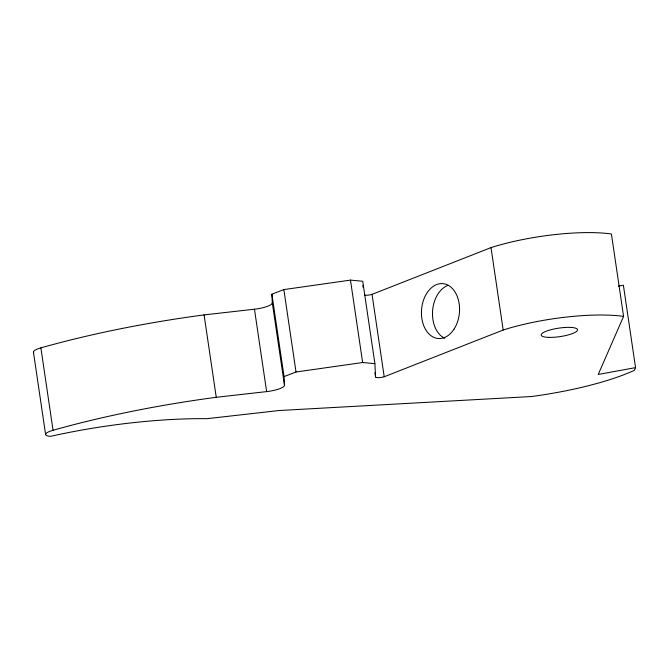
<?xml version="1.0" encoding="UTF-8"?>
<svg xmlns="http://www.w3.org/2000/svg" width="669" height="669" viewBox="0 0 669 669"><rect width="100%" height="100%" fill="white"/><g stroke="black" fill="none" stroke-linecap="round" stroke-linejoin="round"><path stroke-width="1" d="M364.362 295.113A5.528 1.288 -8.4 0 0 372.039 294.36L491.013 247.614A88.726 20.714 -8.4 0 1 611.416 233.999L623.583 316.412L598.228 374.456L635.55 367.624L623.383 285.211L618.34 286.131M635.55 367.624L634.346 370.367A125.429 29.277 -8.4 0 1 597.626 383.278L588.887 385.603A125.429 29.277 -8.4 0 1 531.353 396.533L279.149 410.523L206.905 418.685A181.533 42.381 -8.4 0 0 50.384 436.38A15.295 3.571 -8.4 0 1 53.052 430.276L40.884 347.863A302.898 70.713 -8.4 0 1 204.087 314.898L254.463 309.203A16.24 3.788 -8.4 0 0 272.308 302.856L271.882 294.176L283.848 289.585L350.472 280.11L362.732 281.256L374.899 363.66L375.56 376.923A5.528 1.288 -8.4 0 0 378.554 377.659A5.528 1.288 -8.4 0 0 384.207 376.764L503.18 330.018A88.726 20.714 -8.4 0 1 623.583 316.412M53.052 430.276A302.898 70.713 -8.4 0 1 216.254 397.302L266.63 391.608A16.24 3.788 -8.4 0 0 284.476 385.269L284.049 376.588L296.016 371.997L362.64 362.523L374.899 363.66M491.013 247.614L503.18 330.018M372.039 294.36L384.207 376.764M374.949 372.809L375.56 376.923M350.472 280.11L362.64 362.523M283.848 289.585L296.016 371.997M271.882 294.176L284.049 376.588M272.308 302.856L284.476 385.269M254.463 309.203L266.63 391.608M204.087 314.898L216.254 397.302M33.45 352.17L45.617 434.574M362.933 285.337L363.033 287.377M444.877 338.313A27.538 18.991 -85.2 0 1 432.559 311.144A27.538 18.991 -85.2 0 1 448.372 285.245M33.734 352.68A15.295 3.571 -8.4 0 1 40.884 347.863M454.109 329.039A27.538 18.991 -85.2 0 0 445.253 284.074A27.538 18.991 -85.2 0 0 422.131 320.108A27.538 18.991 -85.2 0 0 454.109 329.039M548.613 337.368A18.356 4.282 -8.4 0 0 577.439 330.335A18.356 4.282 -8.4 0 0 552.084 329.432A18.356 4.282 -8.4 0 0 548.613 337.368"/></g></svg>
